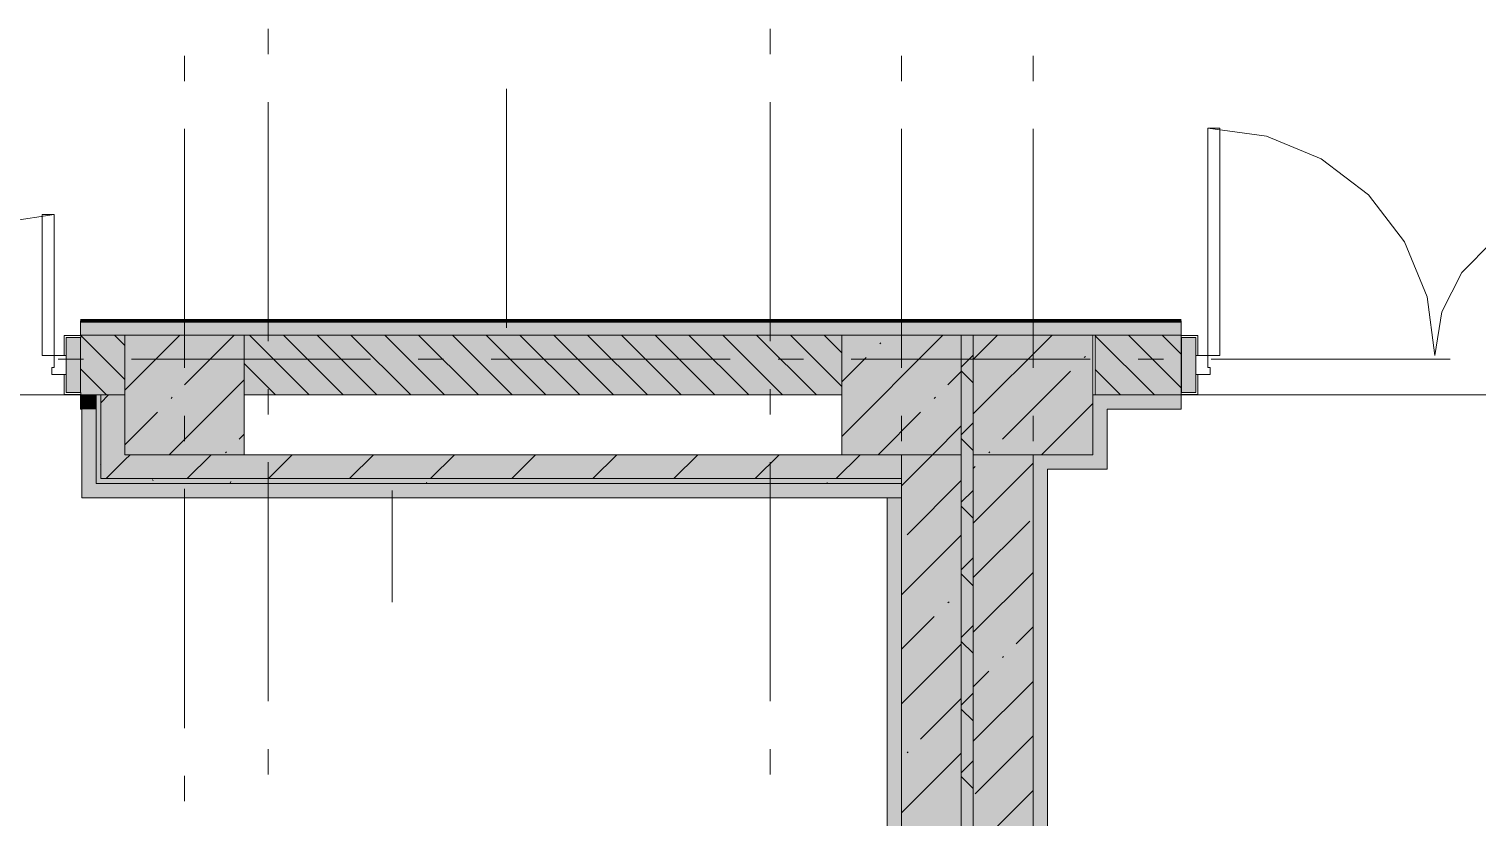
# Model space of a CAD drawing. Header units: millimetres. Extents: x -537608 to 253996, y -217170 to 186033.
# Drawn here: x -297827 to -291768, y -206015 to -202719 of the extents above; entities that cross this region are included whole.
import ezdxf

# ---------------------------------------------------------------- set-up
doc = ezdxf.new("R2010")
doc.units = ezdxf.units.MM
doc.layers.add('16) Лак 1.6м', color=160, linetype='Continuous', lineweight=90)
doc.layers.add('PDF _Геометрия', color=7, linetype='Continuous')
doc.layers.add('PDF _Сплошная заливка', color=7, linetype='Continuous', true_color=0xffffff)

msp = doc.modelspace()

# ---------------------------------------------------------------- hatches: boundary and pattern name
at = {"layer": 'PDF _Сплошная заливка', "true_color": 0xff7d7d, "transparency": 33554559}
h = msp.add_hatch(color=11, dxfattribs=at)
h.paths.add_polyline_path([(-284776.1712, -203999.6527), (-284286.1717, -203999.6527), (-284286.1717, -203939.6542), (-284776.1712, -203939.6542)], flags=0)
h.paths.add_polyline_path([(-286501.1724, -203999.6527), (-286501.1724, -203939.6542), (-291244.9692, -203939.6542), (-291244.9692, -203999.6527), (-287542.4985, -203999.6527)], flags=0)
h.paths.add_polyline_path([(-285801.1714, -203999.6527), (-285476.1722, -203999.6527), (-285476.1722, -203939.6542), (-285801.1714, -203939.6542)], flags=0)
h.paths.add_polyline_path([(-293006.1745, -203999.6527), (-293006.1745, -203939.6542), (-297611.1768, -203939.6542), (-297611.1768, -203999.6527), (-293366.1743, -203999.6527)], flags=0)
h.paths.add_polyline_path([(-301034.8054, -203999.6527), (-299376.1777, -203999.6527), (-299376.1777, -203939.6542), (-304126.1815, -203939.6542), (-304126.1815, -203991.6523), (-304121.178, -203991.6523), (-304121.178, -203999.6527), (-302721.3441, -203999.6527)], flags=0)
h.paths.add_polyline_path([(-306937.6907, -203999.6527), (-305381.1819, -203999.6527), (-305381.1819, -203991.6523), (-305376.1784, -203991.6523), (-305376.1784, -203939.6542), (-307746.1811, -203939.6542), (-307746.1811, -203991.6523), (-307741.182, -203991.6523), (-307741.182, -203999.6527)], flags=0)
h.paths.add_polyline_path([(-309001.1815, -203999.6527), (-309001.1815, -203991.6523), (-308996.1824, -203991.6523), (-308996.1824, -203939.6542), (-309814.9769, -203939.6542), (-309814.9769, -203999.6527), (-309467.4986, -203999.6527)], flags=0)
h.paths.add_polyline_path([(-311997.3066, -203999.6527), (-311576.1843, -203999.6527), (-311576.1843, -203939.6542), (-312481.6783, -203939.6542), (-312481.6783, -203999.6527), (-312426.1838, -203999.6527)], flags=0)
at = {"layer": 'PDF _Сплошная заливка', "transparency": 33554559}
h = msp.add_hatch(color=256, dxfattribs=at)
h.paths.add_polyline_path([(-297426.1777, -204249.6538), (-297426.1777, -203999.6527), (-297609.1788, -204001.655), (-297609.1788, -204249.6538), (-297546.1791, -204249.6538)], flags=0)
h.paths.add_polyline_path([(-302721.3441, -204249.6538), (-299376.1777, -204249.6538), (-299376.1777, -203999.6527), (-302926.1805, -203999.6527), (-302926.1805, -204249.6538)], flags=0)
at = {"layer": 'PDF _Сплошная заливка', "true_color": 0xf4f4f4, "transparency": 33554559}
msp.add_hatch(color=7, dxfattribs=at).paths.add_polyline_path([(-297611.1768, -204239.6555), (-297611.1768, -204009.6553), (-297671.1753, -204009.6553), (-297671.1753, -204239.6555), (-297661.7282, -204239.6555)])
at = {"layer": 'PDF _Сплошная заливка', "transparency": 33554559}
for points in [[(-294426.1751, -204249.6538), (-294426.1751, -203999.6527), (-296926.1754, -203999.6527), (-296926.1754, -204249.6538), (-295975.1895, -204249.6538)], [(-293926.1751, -211999.658), (-293876.1749, -211999.658), (-293876.1749, -203999.6527), (-293926.1751, -203999.6527), (-293926.1751, -211499.6558)], [(-294176.1762, -204599.6553), (-294176.1762, -204499.6549), (-297426.1777, -204499.6549), (-297426.1777, -204599.6553), (-294288.6531, -204599.6553)], [(-294176.1762, -211499.6558), (-293926.1751, -211499.6558), (-293926.1751, -204499.6549), (-294176.1762, -204499.6549), (-294176.1762, -211040.3228)], [(-293626.176, -211499.6558), (-293626.176, -204499.6549), (-293876.1749, -204499.6549), (-293876.1749, -211499.6558), (-293674.5636, -211499.6558)], [(-294176.1762, -204619.6563), (-294176.1762, -204599.6553), (-297526.1781, -204599.6553), (-297526.1781, -204619.6563), (-294288.6531, -204619.6563)]]:
    msp.add_hatch(color=256, dxfattribs=at).paths.add_polyline_path(points)
h = msp.add_hatch(color=256, dxfattribs=at)
h.paths.add_polyline_path([(-290936.1753, -204249.6538), (-290936.1753, -203999.6527), (-291242.9713, -204001.655), (-291242.9713, -204249.6538)], flags=0)
h.paths.add_polyline_path([(-293006.9711, -204249.6538), (-293006.9711, -204247.6558), (-293006.9711, -203999.6527), (-293366.1743, -203999.6527), (-293366.1743, -204249.6538), (-293316.1763, -204249.6538)], flags=0)
at = {"layer": 'PDF _Сплошная заливка', "true_color": 0xff7d7d, "transparency": 33554559}
for points in [[(-297546.1791, -204309.6524), (-297546.1791, -204249.6538), (-297611.1768, -204249.6538), (-297611.1768, -204309.6524), (-297606.1776, -204309.6524)], [(-293316.1763, -204559.6535), (-293316.1763, -204499.6549), (-293626.176, -204499.6549), (-293626.176, -204559.6535), (-293376.1748, -204559.6535)], [(-294236.1748, -204679.6549), (-294176.1762, -204679.6549), (-294176.1762, -204619.6563), (-297546.1791, -204619.6563), (-297546.1791, -204679.6549), (-294288.6531, -204679.6549)]]:
    msp.add_hatch(color=11, dxfattribs=at).paths.add_polyline_path(points)
h = msp.add_hatch(color=11, dxfattribs=at)
h.paths.add_polyline_path([(-290876.1745, -204309.6524), (-290876.1745, -204249.6538), (-291244.9692, -204249.6538), (-291244.9692, -204309.6524), (-290915.5758, -204309.6524)], flags=0)
h.paths.add_polyline_path([(-293316.1763, -204309.6524), (-293006.1745, -204309.6524), (-293006.1745, -204249.6538), (-293316.1763, -204249.6538)], flags=0)

# ---------------------------------------------------------------- linework, layer by layer
at = {"layer": '16) Лак 1.6м'}
msp.add_line((-293006.1745, -203939.6542), (-297611.1768, -203939.6542), dxfattribs=at)
at = {"layer": 'PDF _Геометрия', "color": 253, "lineweight": 9, "true_color": 0xaaaaaa}
for p, q in [((-296826.175, -202719.2432), (-296826.175, -202825.0759)), ((-294726.1765, -202719.2432), (-294726.1765, -202825.0759)), ((-297176.1766, -202936.9004), (-297176.1766, -202831.0676)), ((-294176.1762, -202936.9004), (-294176.1762, -202831.0676)), ((-293626.176, -202936.9004), (-293626.176, -202831.0676)), ((-296826.175, -203025.0768), (-296826.175, -204025.0791)), ((-294726.1765, -203025.0768), (-294726.1765, -204025.0791)), ((-297176.1766, -204136.8992), (-297176.1766, -203136.9013)), ((-294176.1762, -204136.8992), (-294176.1762, -203136.9013)), ((-293626.176, -204136.8992), (-293626.176, -203136.9013)), ((-297598.3624, -204099.6531), (-297704.1931, -204099.6531)), ((-296398.3614, -204099.6531), (-297398.3615, -204099.6531)), ((-296092.5256, -204099.6531), (-296198.3605, -204099.6531)), ((-294892.5267, -204099.6531), (-295892.529, -204099.6531)), ((-294586.693, -204099.6531), (-294692.5258, -204099.6531)), ((-293386.692, -204099.6531), (-294386.6922, -204099.6531)), ((-293080.8583, -204099.6531), (-293186.6933, -204099.6531)), ((-291880.8595, -204099.6531), (-292880.8596, -204099.6531)), ((-296826.175, -204225.0757), (-296826.175, -204330.9106)), ((-294726.1765, -204225.0757), (-294726.1765, -204330.9106)), ((-293354.9704, -204249.6538), (-293347.9711, -204249.6538)), ((-297176.1766, -204442.7351), (-297176.1766, -204336.9001)), ((-294176.1762, -204442.7351), (-294176.1762, -204336.9001)), ((-293626.176, -204442.7351), (-293626.176, -204336.9001)), ((-296826.175, -204530.9115), (-296826.175, -205530.9116)), ((-294726.1765, -204530.9115), (-294726.1765, -205530.9116)), ((-297176.1766, -205642.7361), (-297176.1766, -204642.736)), ((-294176.1762, -205642.7361), (-294176.1762, -204642.736)), ((-293626.176, -205642.7361), (-293626.176, -204642.736)), ((-296826.175, -205730.9125), (-296826.175, -205836.7432)), ((-294726.1765, -205730.9125), (-294726.1765, -205836.7432)), ((-297176.1766, -205948.5676), (-297176.1766, -205842.737)), ((-294176.1762, -205948.5676), (-294176.1762, -205842.737)), ((-293626.176, -205948.5676), (-293626.176, -205842.737))]:
    msp.add_line(p, q, dxfattribs=at)
at = {"layer": 'PDF _Геометрия', "lineweight": 9}
for p, q in [((-295829.2709, -203969.6535), (-295829.2709, -202969.6533)), ((-292894.9701, -203134.6536), (-292894.9701, -204084.6557)), ((-292844.9699, -203134.6536), (-292894.9701, -203134.6536)), ((-292894.9701, -203134.6536), (-292649.0919, -203167.0232)), ((-292844.9699, -204084.6557), (-292844.9699, -203134.6536)), ((-292649.0919, -203167.0232), (-292419.9701, -203261.9298)), ((-292419.9701, -203261.9298), (-292223.2202, -203412.9014)), ((-292223.2202, -203412.9014), (-292072.2464, -203609.6535)), ((-297903.4964, -203523.531), (-297721.1755, -203494.6556)), ((-297721.1755, -203494.6556), (-297771.1758, -203494.6556)), ((-297771.1758, -203494.6556), (-297771.1758, -204084.6557)), ((-297721.1755, -204084.6557), (-297721.1755, -203494.6556)), ((-292072.2464, -203609.6535), (-291977.342, -203838.7753)), ((-291832.291, -203737.862), (-291701.7638, -203607.3326)), ((-291916.0947, -203902.3348), (-291832.291, -203737.862)), ((-291977.342, -203838.7753), (-291944.9702, -204084.6557)), ((-291944.9702, -204084.6557), (-291916.0947, -203902.3348)), ((-297611.1768, -203939.6542), (-297611.1768, -203999.6527)), ((-293006.1745, -203999.6527), (-293006.1745, -203939.6542)), ((-297609.1788, -204001.655), (-297679.1757, -204001.655)), ((-297679.1757, -204001.655), (-297679.1757, -204084.6557)), ((-297671.1753, -204084.6557), (-297671.1753, -204009.6553)), ((-297671.1753, -204009.6553), (-297609.1788, -204009.6553)), ((-297611.1768, -204009.6553), (-297671.1753, -204009.6553)), ((-297671.1753, -204009.6553), (-297671.1753, -204239.6555)), ((-297611.1768, -203999.6527), (-297426.1777, -203999.6527)), ((-297426.1777, -203999.6527), (-297611.1768, -203999.6527)), ((-297611.1768, -204239.6555), (-297611.1768, -204009.6553)), ((-297426.1777, -204184.4839), (-297611.0089, -203999.6527)), ((-297609.1788, -204009.6553), (-297609.1788, -204001.655)), ((-297426.1777, -204043.0606), (-297469.5855, -203999.6527)), ((-297426.1777, -204229.6873), (-297196.1431, -203999.6527)), ((-296926.1754, -203999.6527), (-297426.1777, -203999.6527)), ((-297426.1777, -203999.6527), (-297426.1777, -204499.6549)), ((-297175.5522, -204207.1588), (-296968.0461, -203999.6527)), ((-296926.1754, -204499.6549), (-296926.1754, -203999.6527)), ((-294426.1751, -203999.6527), (-296926.1754, -203999.6527)), ((-296926.1754, -203999.6527), (-294426.1751, -203999.6527)), ((-296653.8999, -204249.6538), (-296903.901, -203999.6527)), ((-296512.4766, -204249.6538), (-296762.4777, -203999.6527)), ((-296371.0576, -204249.6538), (-296621.0587, -203999.6527)), ((-296229.6343, -204249.6538), (-296479.6355, -203999.6527)), ((-296088.2153, -204249.6538), (-296338.2121, -203999.6527)), ((-295946.792, -204249.6538), (-296196.7931, -203999.6527)), ((-295805.3731, -204249.6538), (-296055.3699, -203999.6527)), ((-295663.9498, -204249.6538), (-295913.9509, -203999.6527)), ((-295522.5265, -204249.6538), (-295772.5276, -203999.6527)), ((-295381.1075, -204249.6538), (-295631.1086, -203999.6527)), ((-295239.6842, -204249.6538), (-295489.6853, -203999.6527)), ((-295098.2652, -204249.6538), (-295348.2663, -203999.6527)), ((-294956.842, -204249.6538), (-295206.843, -203999.6527)), ((-294815.4208, -204249.6538), (-295065.4197, -203999.6527)), ((-294673.9996, -204249.6538), (-294924.0007, -203999.6527)), ((-294532.5785, -204249.6538), (-294782.5796, -203999.6527)), ((-294426.1751, -204214.6339), (-294641.1563, -203999.6527)), ((-294426.1751, -204073.2148), (-294499.7351, -203999.6527)), ((-294426.1751, -204423.0657), (-294002.7643, -203999.6527)), ((-293926.1751, -203999.6527), (-294426.1751, -203999.6527)), ((-294426.1751, -203999.6527), (-294426.1751, -204499.6549)), ((-294267.2936, -204036.085), (-294262.5528, -204031.3442)), ((-293926.1751, -204499.6549), (-293926.1751, -203999.6527)), ((-293876.1749, -203999.6527), (-293926.1751, -203999.6527)), ((-293926.1751, -203999.6527), (-293876.1749, -203999.6527)), ((-293876.1749, -204329.2615), (-293546.5661, -203999.6527)), ((-293876.1749, -204101.1645), (-293774.6652, -203999.6527)), ((-293376.1748, -203999.6527), (-293876.1749, -203999.6527)), ((-293876.1749, -203999.6527), (-293876.1749, -204499.6549)), ((-293376.1748, -204499.6549), (-293376.1748, -203999.6527)), ((-293376.1748, -203999.6527), (-293366.1743, -203999.6527)), ((-293366.1743, -204249.6538), (-293366.1743, -203999.6527)), ((-293366.1743, -203999.6527), (-293006.1745, -203999.6527)), ((-293366.1743, -203999.6527), (-293006.1745, -203999.6527)), ((-293118.365, -204249.6538), (-293366.1743, -204001.8444)), ((-293006.1745, -204220.421), (-293226.9428, -203999.6527)), ((-293006.1745, -204079.002), (-293085.5216, -203999.6527)), ((-292936.9699, -204001.655), (-293006.9711, -204001.655)), ((-293006.9711, -204001.655), (-293006.9711, -204009.6553)), ((-293006.9711, -204009.6553), (-292944.9703, -204009.6553)), ((-293006.1745, -204239.6555), (-293006.1745, -204009.6553)), ((-292944.9703, -204009.6553), (-293004.971, -204009.6553)), ((-293004.971, -204009.6553), (-293004.971, -204239.6555)), ((-292944.9703, -204009.6553), (-292944.9703, -204084.6557)), ((-292944.9703, -204239.6555), (-292944.9703, -204009.6553)), ((-292936.9699, -204084.6557), (-292936.9699, -204001.655)), ((-297771.1758, -204084.6557), (-297721.1755, -204084.6557)), ((-297721.1755, -204084.6557), (-297721.1755, -204134.6559)), ((-297671.1753, -204084.6557), (-297721.1755, -204084.6557)), ((-297679.1757, -204084.6557), (-297671.1753, -204084.6557)), ((-297671.1753, -204164.6552), (-297671.1753, -204084.6557)), ((-294426.1751, -204194.9687), (-294324.3189, -204093.1125)), ((-293926.1751, -204133.0498), (-293876.1749, -204083.0496)), ((-293411.9247, -204093.1125), (-293407.1838, -204088.3674)), ((-292894.9701, -204084.6557), (-292944.9703, -204084.6557)), ((-292944.9703, -204084.6557), (-292944.9703, -204164.6552)), ((-292944.9703, -204084.6557), (-292936.9699, -204084.6557)), ((-292894.9701, -204084.6557), (-292844.9699, -204084.6557)), ((-292894.9701, -204134.6559), (-292894.9701, -204084.6557)), ((-297721.1755, -204134.6559), (-297731.1782, -204134.6559)), ((-297731.1782, -204134.6559), (-297731.1782, -204164.6552)), ((-297731.1782, -204164.6552), (-297671.1753, -204164.6552)), ((-297671.1753, -204164.6552), (-297679.1757, -204164.6552)), ((-297679.1757, -204164.6552), (-297679.1757, -204247.6558)), ((-297671.1753, -204239.6555), (-297671.1753, -204164.6552)), ((-297502.4267, -204249.6538), (-297611.1768, -204140.9038)), ((-296795.3232, -204249.6538), (-296926.1754, -204118.7972)), ((-293982.1713, -204207.1588), (-293926.1751, -204151.1648)), ((-293876.1749, -204198.9517), (-293926.1751, -204148.9515)), ((-293754.0722, -204435.26), (-293468.95, -204150.1356)), ((-293259.7861, -204249.6538), (-293366.1743, -204143.2634)), ((-292944.9703, -204164.6552), (-292884.9717, -204164.6552)), ((-292936.9699, -204164.6552), (-292944.9703, -204164.6552)), ((-292944.9703, -204164.6552), (-292944.9703, -204239.6555)), ((-292936.9699, -204247.6558), (-292936.9699, -204164.6552)), ((-292884.9717, -204134.6559), (-292894.9701, -204134.6559)), ((-292884.9717, -204164.6552), (-292884.9717, -204134.6559)), ((-297239.9471, -204499.6549), (-296926.1754, -204185.8833)), ((-297679.1757, -204247.6558), (-297609.1788, -204247.6558)), ((-297609.1788, -204239.6555), (-297671.1753, -204239.6555)), ((-297671.1753, -204239.6555), (-297611.1768, -204239.6555)), ((-297546.1791, -204249.6538), (-297611.1768, -204249.6538)), ((-297611.1768, -204249.6538), (-297611.1768, -204309.6524)), ((-297546.1791, -204249.6538), (-297611.1768, -204249.6538)), ((-297609.1788, -204247.6558), (-297609.1788, -204239.6555)), ((-297546.1791, -204619.6563), (-297546.1791, -204249.6538)), ((-297546.1791, -204249.6538), (-297526.1781, -204249.6538)), ((-297426.1777, -204249.6538), (-297546.1791, -204249.6538)), ((-297546.1791, -204309.6524), (-297546.1791, -204249.6538)), ((-297526.1781, -204282.3658), (-297493.4661, -204249.6538)), ((-297526.1781, -204249.6538), (-297426.1777, -204249.6538)), ((-297526.1781, -204249.6538), (-297526.1781, -204599.6553)), ((-297232.5754, -204264.1862), (-297227.8345, -204259.4412)), ((-296926.1754, -204249.6538), (-294426.1751, -204249.6538)), ((-294039.1945, -204264.1862), (-294034.4537, -204259.4412)), ((-293590.3702, -204499.6549), (-293376.1748, -204285.4617)), ((-293316.1763, -204249.6538), (-293376.1748, -204249.6538)), ((-293316.1763, -204249.6538), (-293366.1743, -204249.6538)), ((-293006.1745, -204249.6538), (-293316.1763, -204249.6538)), ((-293006.1745, -204249.6538), (-293316.1763, -204249.6538)), ((-293006.9711, -204239.6555), (-293006.9711, -204247.6558)), ((-292944.9703, -204239.6555), (-293006.9711, -204239.6555)), ((-293006.9711, -204247.6558), (-292936.9699, -204247.6558)), ((-293006.1745, -204309.6524), (-293006.1745, -204249.6538)), ((-293004.971, -204239.6555), (-292944.9703, -204239.6555)), ((-297611.1768, -204309.6524), (-297606.1776, -204309.6524)), ((-297606.1776, -204309.6524), (-297606.1776, -204679.6549)), ((-297546.1791, -204619.6563), (-297546.1791, -204309.6524)), ((-297426.1777, -204457.7842), (-297289.5986, -204321.2094)), ((-294274.6653, -204499.6549), (-294096.2198, -204321.2094)), ((-293316.1763, -204499.6549), (-293316.1763, -204309.6524)), ((-293316.1763, -204309.6524), (-293006.1745, -204309.6524)), ((-294046.5662, -204499.6549), (-293926.1751, -204379.2617)), ((-293926.1751, -204415.892), (-293876.1749, -204365.8918)), ((-296947.451, -204435.26), (-296926.1754, -204413.9802)), ((-293876.1749, -204481.794), (-293926.1751, -204431.7938)), ((-297504.0544, -204599.6553), (-297426.1777, -204521.7787)), ((-297426.1777, -204521.7787), (-297404.0539, -204499.6549)), ((-297426.1777, -204499.6549), (-296926.1754, -204499.6549)), ((-297164.641, -204599.6553), (-297064.6406, -204499.6549)), ((-297004.4784, -204492.2832), (-296999.7376, -204487.5424)), ((-294426.1751, -204499.6549), (-296926.1754, -204499.6549)), ((-296825.232, -204599.6553), (-296725.2316, -204499.6549)), ((-296485.8187, -204599.6553), (-296385.8183, -204499.6549)), ((-296146.4054, -204599.6553), (-296046.4093, -204499.6549)), ((-295806.9964, -204599.6553), (-295706.9959, -204499.6549)), ((-295467.5831, -204599.6553), (-295367.5826, -204499.6549)), ((-295128.174, -204599.6553), (-295028.1736, -204499.6549)), ((-294788.7607, -204599.6553), (-294688.7624, -204499.6549)), ((-294449.3496, -204599.6553), (-294349.3513, -204499.6549)), ((-294426.1751, -204499.6549), (-293926.1751, -204499.6549)), ((-294176.1762, -204629.2628), (-294046.5662, -204499.6549)), ((-294176.1762, -204599.6553), (-294176.1762, -204499.6549)), ((-293926.1751, -211499.6558), (-293926.1751, -204499.6549)), ((-293926.1751, -204499.6549), (-293926.1751, -211499.6558)), ((-293876.1749, -204499.6549), (-293876.1749, -211499.6558)), ((-293876.1749, -211499.6558), (-293876.1749, -204499.6549)), ((-293876.1749, -204499.6549), (-293376.1748, -204499.6549)), ((-293811.0975, -204492.2832), (-293806.3546, -204487.5424)), ((-293626.176, -204559.6535), (-293626.176, -204499.6549)), ((-293316.1763, -204559.6535), (-293316.1763, -204499.6549)), ((-293876.1749, -204785.4596), (-293626.176, -204535.4585)), ((-293876.1749, -204557.3627), (-293868.1207, -204549.3063)), ((-293626.176, -211439.6572), (-293626.176, -204559.6535)), ((-293626.176, -204559.6535), (-293626.176, -211439.6572)), ((-293566.1752, -211439.6572), (-293566.1752, -204559.6535)), ((-293566.1752, -204559.6535), (-293316.1763, -204559.6535)), ((-297526.1781, -204619.6563), (-297546.1791, -204619.6563)), ((-297526.1781, -204619.6563), (-297546.1791, -204619.6563)), ((-297526.1781, -204599.6553), (-297426.1777, -204599.6553)), ((-297426.1777, -204619.6563), (-297526.1781, -204619.6563)), ((-297426.1777, -204599.6553), (-294176.1762, -204599.6553)), ((-294176.1762, -204619.6563), (-297426.1777, -204619.6563)), ((-297426.1777, -204619.6563), (-294176.1762, -204619.6563)), ((-296306.9599, -204649.6556), (-296306.9599, -205115.8048)), ((-294176.1762, -204599.6553), (-294176.1762, -204619.6563)), ((-294176.1762, -204619.6563), (-294176.1762, -204679.6549)), ((-294153.2451, -204834.4307), (-293926.1751, -204607.3629)), ((-293926.1751, -204698.7343), (-293876.1749, -204648.7341)), ((-297606.1776, -204679.6549), (-297546.1791, -204679.6549)), ((-297546.1791, -204679.6549), (-294236.1748, -204679.6549)), ((-294236.1748, -204679.6549), (-294236.1748, -211439.6572)), ((-294176.1762, -204679.6549), (-294236.1748, -204679.6549)), ((-294176.1762, -204679.6549), (-294176.1762, -211499.6558)), ((-294176.1762, -211499.6558), (-294176.1762, -204679.6549)), ((-293876.1749, -204764.6362), (-293926.1751, -204714.636)), ((-293876.1749, -205013.5566), (-293640.0238, -204777.4076)), ((-294176.1762, -205085.461), (-293926.1751, -204835.4599)), ((-293926.1751, -204981.5766), (-293876.1749, -204931.5764)), ((-293876.1749, -205047.4786), (-293926.1751, -204997.4784)), ((-293876.1749, -205241.6578), (-293626.176, -204991.6567)), ((-293982.1713, -205119.5552), (-293977.4284, -205114.8144)), ((-294176.1762, -205313.5579), (-294039.1945, -205176.5783)), ((-293926.1751, -205264.4189), (-293876.1749, -205214.4187)), ((-293697.0469, -205290.629), (-293626.176, -205219.7537)), ((-294176.1762, -205541.6592), (-293926.1751, -205291.658)), ((-293876.1749, -205330.3208), (-293926.1751, -205280.3206)), ((-293754.0722, -205347.6521), (-293749.3314, -205342.9113)), ((-293876.1749, -205469.7548), (-293811.0975, -205404.6753)), ((-293926.1751, -205547.2611), (-293876.1749, -205497.2609)), ((-293876.1749, -205697.8561), (-293626.176, -205447.855)), ((-294096.2198, -205689.7997), (-293926.1751, -205519.755)), ((-293876.1749, -205613.1631), (-293926.1751, -205563.1629)), ((-293868.1207, -205917.9009), (-293626.176, -205675.9519)), ((-294153.2451, -205746.8272), (-294148.5043, -205742.082)), ((-294176.1762, -205997.8531), (-293926.1751, -205747.8563)), ((-293926.1751, -205830.1035), (-293876.1749, -205780.1032)), ((-293876.1749, -205896.0054), (-293926.1751, -205846.0051)), ((-293876.1749, -206154.05), (-293626.176, -205904.0531))]:
    msp.add_line(p, q, dxfattribs=at)
at = {"layer": 'PDF _Геометрия', "color": 9, "lineweight": 9, "true_color": 0xc0c0c0}
for p, q in [((-299315.8993, -204249.6538), (-297611.1768, -204249.6538)), ((-297611.1768, -204249.6538), (-299315.8993, -204249.6538)), ((-291244.9692, -204249.6538), (-293006.1745, -204249.6538)), ((-293006.1745, -204249.6538), (-291246.1749, -204249.6538))]:
    msp.add_line(p, q, dxfattribs=at)
at = {"layer": 'PDF _Геометрия', "color": 8, "lineweight": 9, "true_color": 0x787878}
for p, q in [((-297526.1781, -204538.9808), (-297526.8757, -204540.1951)), ((-297306.9729, -204609.2705), (-297310.3272, -204603.4618)), ((-296981.9844, -204612.4095), (-296985.3344, -204618.2181)), ((-296162.8669, -204616.0565), (-296164.9423, -204619.6563)), ((-294485.3556, -204619.6563), (-294487.4095, -204616.0953))]:
    msp.add_line(p, q, dxfattribs=at)
at = {"layer": 'PDF _Сплошная заливка', "lineweight": 35, "transparency": 33554559}
for points in [[(-296926.1754, -204499.6549), (-296926.1754, -203999.6527), (-297426.1777, -204499.6549), (-297426.1777, -203999.6527)], [(-294426.1751, -204499.6549), (-293926.1751, -204499.6549), (-294426.1751, -203999.6527), (-293926.1751, -203999.6527)], [(-293876.1749, -204499.6549), (-293376.1748, -204499.6549), (-293876.1749, -203999.6527), (-293376.1748, -203999.6527)], [(-297526.1781, -204619.6563), (-297526.1781, -204249.6538), (-297546.1791, -204619.6563), (-297546.1791, -204249.6538)], [(-297426.1777, -204599.6553), (-297426.1777, -204249.6538), (-297526.1781, -204599.6553), (-297526.1781, -204249.6538)]]:
    msp.add_solid(points, dxfattribs=at)
at = {"layer": 'PDF _Сплошная заливка', "color": 7, "lineweight": 35, "true_color": 0xf4f4f4, "transparency": 33554559}
msp.add_solid([(-292944.9703, -204239.6555), (-292944.9703, -204009.6553), (-293004.971, -204239.6555), (-293004.971, -204009.6553)], dxfattribs=at)
at = {"layer": 'PDF _Сплошная заливка', "color": 11, "lineweight": 35, "true_color": 0xff7d7d, "transparency": 33554559}
for points in [[(-293316.1763, -204499.6549), (-293316.1763, -204249.6538), (-293376.1748, -204499.6549), (-293376.1748, -204249.6538)], [(-297546.1791, -204679.6549), (-297546.1791, -204309.6524), (-297606.1776, -204679.6549), (-297606.1776, -204309.6524)], [(-293566.1752, -211439.6572), (-293566.1752, -204559.6535), (-293626.176, -211439.6572), (-293626.176, -204559.6535)]]:
    msp.add_solid(points, dxfattribs=at)
at = {"layer": 'PDF _Сплошная заливка', "color": 40, "lineweight": 35, "true_color": 0xfca910, "transparency": 33554559}
msp.add_solid([(-294176.1762, -211499.6558), (-294176.1762, -204679.6549), (-294236.1748, -211499.6558), (-294236.1748, -204679.6549)], dxfattribs=at)

doc.saveas('drawing.dxf')
